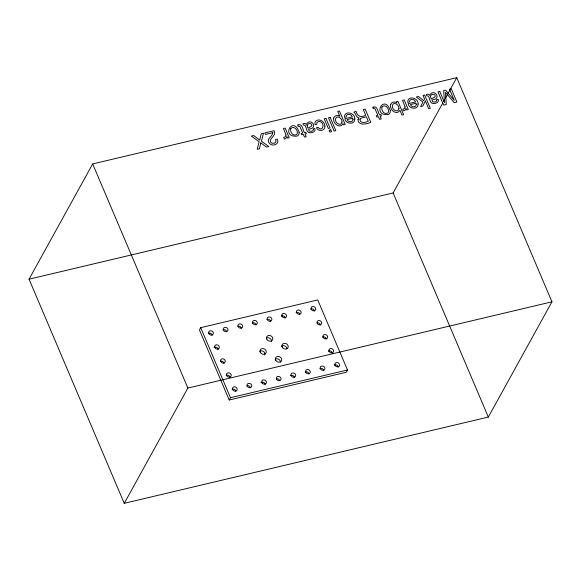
<?xml version="1.0" encoding="UTF-8"?>
<svg xmlns="http://www.w3.org/2000/svg" width="581" height="581" viewBox="0 0 581 581"><rect width="100%" height="100%" fill="white"/><g stroke="black" fill="none" stroke-linecap="round" stroke-linejoin="round"><path stroke-width="0.87" d="M29.05 279.185L92.677 163.922L456.753 77.68L551.95 301.815L488.323 417.078L124.247 503.32L29.05 279.185L393.126 192.943L442.802 102.946M200.728 327.669L199.457 329.979L229.197 400.011L346.211 372.29L347.482 369.988L317.734 299.949L200.728 327.669L230.475 397.702L229.197 400.011M124.247 503.32L187.874 388.057L551.95 301.815M443.673 101.363L444.545 99.787M445.416 98.211L456.753 77.68M230.475 397.702L347.482 369.988M393.126 192.943L488.323 417.078M92.677 163.922L187.874 388.057M214.062 347.482A2.455 2.07 28.9 0 1 216.662 347.423A2.455 2.07 28.9 0 1 218.057 349.624M281.444 316.028A2.455 2.07 28.9 0 1 285.22 317.967M319.862 368.594A2.455 2.07 28.9 0 1 323.646 370.525M328.541 351.12A2.455 2.07 28.9 0 1 332.325 353.059M322.593 337.111A2.455 2.07 28.9 0 1 326.377 339.05M275.082 359.312A3.268 2.76 28.9 0 1 278.531 359.174A3.268 2.76 28.9 0 1 280.449 362.086M259.751 351.323A3.268 2.76 28.9 0 1 263.585 351.549A3.268 2.76 28.9 0 1 264.871 354.998M334.489 365.129A2.455 2.07 28.9 0 1 338.273 367.061M266.817 319.492A2.455 2.07 28.9 0 1 270.593 321.431M252.19 322.956A2.455 2.07 28.9 0 1 255.967 324.895M290.616 375.522A2.455 2.07 28.9 0 1 294.393 377.454M266.425 338.12A3.268 2.76 28.9 0 1 269.925 338.345A3.268 2.76 28.9 0 1 271.501 341.388M208.31 333.349A2.455 2.07 28.9 0 1 212.094 335.288M281.306 346.458A3.268 2.76 28.9 0 1 284.639 345.891A3.268 2.76 28.9 0 1 286.934 348.593M220.751 361.157A2.455 2.07 28.9 0 1 223.99 363.299M260.978 382.726A2.455 2.07 28.9 0 1 263.505 382.4A2.455 2.07 28.9 0 1 265.154 384.469M310.697 309.099A2.455 2.07 28.9 0 1 314.474 311.038M296.07 312.563A2.455 2.07 28.9 0 1 299.847 314.503M232.109 389.379A2.455 2.07 28.9 0 1 235.886 391.318M246.736 385.915A2.455 2.07 28.9 0 1 250.513 387.854M276.273 378.856A2.455 2.07 28.9 0 1 279.715 380.671M305.243 372.058A2.455 2.07 28.9 0 1 309.019 373.99M317.182 322.898A2.455 2.07 28.9 0 1 320.421 325.04M238.101 326.217A2.455 2.07 28.9 0 1 241.347 328.359M222.937 329.885A2.455 2.07 28.9 0 1 226.721 331.824M226.162 375.37A2.455 2.07 28.9 0 1 229.938 377.309M324.924 126.179C325.556 131.016 317.916 132.003 316.427 127.74L318.076 127.348C321.939 132.345 325.425 124.327 320.785 121.959A2.324 1.961 28.9 0 0 319.02 121.356L316.943 122.46L316.805 124.349L315.156 124.741L314.946 122.961A3.871 3.268 28.9 0 1 315.817 121.066C319.521 117.841 324.83 121.872 324.924 126.179M299.171 132.257L298.917 134.182A4.655 3.929 28.9 0 1 297.058 136.107C280.26 137.828 293.093 114.704 299.171 132.257M358.012 119.337C357.867 126.222 367.018 124.051 370.816 122.38L365.18 109.126L363.307 109.569L365.725 115.256C360.641 117.82 357.54 116.476 355.986 111.305L353.814 112.148C356.204 113.302 355.732 117.645 358.935 117.776L358.012 119.337M390.345 110.659L390.098 112.583A4.655 3.929 28.9 0 1 388.239 114.508C371.441 116.229 384.266 93.105 390.345 110.659M398.965 108.342C398.406 113.571 391.463 109.693 392.349 105.706C393.112 101.021 399.452 104.733 398.965 108.342M307.088 125.445L307.843 128.125L311.111 126.498L311.946 125.452C311.939 122.598 307.603 123.128 307.088 125.445M430.448 96.221L431.196 98.901L434.465 97.274L435.3 96.235C435.292 93.381 430.964 93.904 430.448 96.221M272.794 132.7C272.714 136.55 265.444 139.222 269.431 143.369C272.257 147.124 280.151 144.081 277.246 139.135L275.517 139.542C278.016 143.761 270.165 144.959 270.216 140.551C271.32 137.167 276.483 135.01 274.036 130.718L264.769 132.911L265.423 134.451L272.794 132.7M354.802 119.025C355.049 125.191 345.477 124.102 344.882 118.684L352.275 116.934C351.737 113.622 345.862 113.244 346.145 116.977L344.475 117.369C343.974 109.991 355.456 112.685 354.802 119.025M418.088 104.035C418.335 110.201 408.763 109.112 408.167 103.694L415.56 101.944C415.023 98.632 409.147 98.254 409.431 101.98L407.76 102.379C407.259 95.001 418.741 97.695 418.088 104.035M333.741 118.03C332.172 123.056 340.132 129.498 342.986 123.564L343.531 124.842L345.179 124.45L339.457 110.978L337.764 111.385L339.863 116.316C337.902 114.784 334.395 115.43 333.741 118.03M341.998 122.09C341.112 127.145 334.62 122.729 335.484 119.003C336.631 114.348 342.71 118.495 341.998 122.09M313.362 129.512C313.282 131.4 310.377 131.749 309.114 130.848L308.664 129.127C319.165 128.379 310.646 116.766 306.209 124.508L305.541 123.68L304.016 123.39L302.912 123.826L303.427 125.031C306.826 124.167 305.541 131.117 308.446 132.337C310.98 133.652 316.463 132.032 314.815 128.452L313.232 128.822L313.362 129.512M436.716 100.295C436.643 102.176 433.738 102.525 432.467 101.624L432.024 99.91C442.526 99.155 434.007 87.549 429.57 95.284L428.894 94.463L427.369 94.166L426.272 94.609L426.781 95.807C430.18 94.943 428.894 101.893 431.806 103.12C434.334 104.427 439.817 102.808 438.168 99.228L436.585 99.605L436.716 100.295M359.944 119.163C359.508 123.818 365.79 122.606 368.281 121.284L366.357 116.752L360.895 118.19L359.944 119.163M286.041 135.061L285.3 136.826L283.673 137.377L284.399 139.091L285.845 138.605L286.92 136.47L287.624 138.14L289.236 137.755L285.133 128.089L283.434 128.495L286.041 135.061M405.11 106.853L404.369 108.618L402.742 109.17L403.468 110.884L404.913 110.397L405.988 108.262L406.7 109.932L408.305 109.548L404.202 99.881L402.51 100.288L405.11 106.853M390.744 104.406C388.907 109.475 396.794 116.026 399.91 110.245L401.958 115.06L403.606 114.668L397.956 101.363L396.395 101.733L396.917 102.968C395.036 101.355 391.492 101.842 390.744 104.406M353.03 119.425C352.965 122.78 347.932 122.388 347.169 119.563L352.776 118.234L353.03 119.425M416.308 104.435C416.25 107.79 411.217 107.398 410.455 104.573L416.061 103.244L416.308 104.435M260.796 142.861L259.438 148.765L257.209 149.295L259.111 141.735L251.355 136.092L253.679 135.54L259.729 140.108L261.247 133.746L263.505 133.216L261.435 141.183L268.829 146.543L266.483 147.102L260.796 142.861M290.711 128.677C289.89 131.727 292.671 136.441 296.208 134.777A2.578 2.179 28.9 0 0 297.29 133.347C298.133 129.89 293.492 125.155 290.711 128.677M381.891 107.078C381.063 110.129 383.845 114.842 387.382 113.179A2.578 2.179 28.9 0 0 388.464 111.748C389.306 108.291 384.666 103.556 381.891 107.078M425.401 100.978L422.794 106.12L420.622 106.628L422.953 102.096L416.301 97.02L418.473 96.504L423.687 100.629L424.58 99.053L423.041 95.422L424.667 95.037L430.303 108.291L428.669 108.676L425.401 100.978M298.169 124.871L297.61 125.133L298.155 126.418L299.818 126.382L302.759 133.093L301.154 133.47L301.713 134.799L303.326 134.414L304.473 137.116L306.187 136.709L305.04 134.015L306.405 133.688L305.846 132.359L304.48 132.686C302.759 130.456 302.65 123.143 298.169 124.871M373.249 107.086L372.69 107.347L373.234 108.632L374.898 108.596L377.846 115.307L376.234 115.684L376.8 117.013L378.405 116.628L379.553 119.33L381.267 118.923L380.127 116.229L381.492 115.902L380.925 114.573L379.56 114.9C377.839 112.67 377.737 105.357 373.249 107.086M325.941 118.422L324.22 118.829L328.309 128.452L330.03 128.045L325.941 118.422M330.182 117.42L328.49 117.82L334.119 131.074L335.818 130.674L330.182 117.42M439.773 91.457L437.994 91.878L443.623 105.139L446.281 104.507L445.467 92.364L454.204 102.626L456.891 101.995L451.263 88.74L449.469 89.162L454.269 100.331L445.54 90.091L443.688 90.534L444.487 102.648L439.773 91.457M330.792 129.839L329.071 130.246L329.848 132.09L331.577 131.676L330.792 129.839M208.819 333.458A2.455 2.07 28.9 0 0 212.886 334.496A2.455 2.07 28.9 0 0 211.339 330.858A2.455 2.07 28.9 0 0 208.819 333.458M214.883 347.692A2.455 2.07 28.9 0 0 218.979 348.331A2.455 2.07 28.9 0 0 217.033 344.816A2.455 2.07 28.9 0 0 214.883 347.692M335.005 365.231A2.455 2.07 28.9 0 0 339.064 366.27A2.455 2.07 28.9 0 0 337.517 362.631A2.455 2.07 28.9 0 0 335.005 365.231M281.952 316.137A2.455 2.07 28.9 0 0 286.019 317.175A2.455 2.07 28.9 0 0 284.472 313.537A2.455 2.07 28.9 0 0 281.952 316.137M320.378 368.695A2.455 2.07 28.9 0 0 324.438 369.741A2.455 2.07 28.9 0 0 322.891 366.095A2.455 2.07 28.9 0 0 320.378 368.695M329.049 351.229A2.455 2.07 28.9 0 0 333.116 352.268A2.455 2.07 28.9 0 0 331.569 348.629A2.455 2.07 28.9 0 0 329.049 351.229M323.101 337.22A2.455 2.07 28.9 0 0 327.168 338.258A2.455 2.07 28.9 0 0 325.621 334.62A2.455 2.07 28.9 0 0 323.101 337.22M260.324 352.355A3.268 2.76 28.9 0 0 265.786 353.328A3.268 2.76 28.9 0 0 263.295 348.593A3.268 2.76 28.9 0 0 260.324 352.355M275.815 360.373A3.268 2.76 28.9 0 0 281.284 361.142A3.268 2.76 28.9 0 0 278.604 356.48A3.268 2.76 28.9 0 0 275.815 360.373M252.699 323.065A2.455 2.07 28.9 0 0 256.766 324.104A2.455 2.07 28.9 0 0 255.219 320.465A2.455 2.07 28.9 0 0 252.699 323.065M267.325 319.601A2.455 2.07 28.9 0 0 271.392 320.639A2.455 2.07 28.9 0 0 269.845 317.001A2.455 2.07 28.9 0 0 267.325 319.601M317.153 323.21A2.455 2.07 28.9 0 0 321.22 324.256A2.455 2.07 28.9 0 0 319.673 320.618A2.455 2.07 28.9 0 0 317.153 323.21M220.722 361.476A2.455 2.07 28.9 0 0 224.782 362.515A2.455 2.07 28.9 0 0 223.235 358.876A2.455 2.07 28.9 0 0 220.722 361.476M311.205 309.208A2.455 2.07 28.9 0 0 315.265 310.247A2.455 2.07 28.9 0 0 313.725 306.608A2.455 2.07 28.9 0 0 311.205 309.208M247.245 386.024A2.455 2.07 28.9 0 0 251.312 387.062A2.455 2.07 28.9 0 0 249.765 383.424A2.455 2.07 28.9 0 0 247.245 386.024M305.751 372.16A2.455 2.07 28.9 0 0 309.811 373.205A2.455 2.07 28.9 0 0 308.264 369.567A2.455 2.07 28.9 0 0 305.751 372.16M291.125 375.624A2.455 2.07 28.9 0 0 295.184 376.67A2.455 2.07 28.9 0 0 293.645 373.031A2.455 2.07 28.9 0 0 291.125 375.624M266.737 339.057A3.268 2.76 28.9 0 0 272.162 340.372A3.268 2.76 28.9 0 0 270.034 335.535A3.268 2.76 28.9 0 0 266.737 339.057M276.614 379.335A2.455 2.07 28.9 0 0 280.717 379.945A2.455 2.07 28.9 0 0 278.742 376.437A2.455 2.07 28.9 0 0 276.614 379.335M282.148 346.922A3.268 2.76 28.9 0 0 287.566 348.31A3.268 2.76 28.9 0 0 285.511 343.458A3.268 2.76 28.9 0 0 282.148 346.922M223.445 329.993A2.455 2.07 28.9 0 0 227.512 331.032A2.455 2.07 28.9 0 0 225.965 327.393A2.455 2.07 28.9 0 0 223.445 329.993M238.072 326.529A2.455 2.07 28.9 0 0 242.139 327.568A2.455 2.07 28.9 0 0 240.592 323.929A2.455 2.07 28.9 0 0 238.072 326.529M296.579 312.672A2.455 2.07 28.9 0 0 300.638 313.711A2.455 2.07 28.9 0 0 299.099 310.072A2.455 2.07 28.9 0 0 296.579 312.672M262.125 383.01A2.455 2.07 28.9 0 0 266.207 383.228A2.455 2.07 28.9 0 0 263.861 379.88A2.455 2.07 28.9 0 0 262.125 383.01M232.618 389.488A2.455 2.07 28.9 0 0 236.685 390.526A2.455 2.07 28.9 0 0 235.138 386.888A2.455 2.07 28.9 0 0 232.618 389.488M226.67 375.479A2.455 2.07 28.9 0 0 230.73 376.517A2.455 2.07 28.9 0 0 229.19 372.879A2.455 2.07 28.9 0 0 226.67 375.479"/></g></svg>
